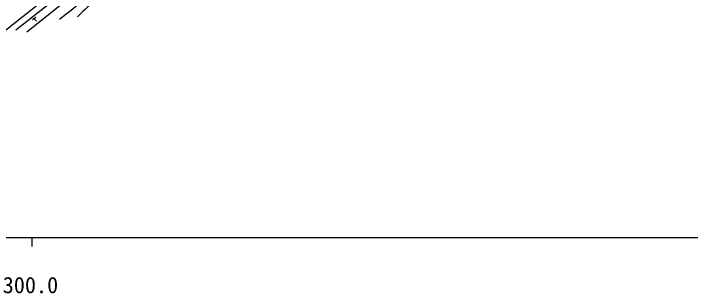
# Model space of a CAD drawing. Units: millimetres, scale not verified. Extents: x 0 to 700000, y -47500 to 447500.
# Drawn here: x 365942 to 442031, y 198715 to 230161 of the extents above; entities that cross this region are included whole.
import ezdxf
from ezdxf.enums import TextEntityAlignment as Align

# ---------------------------------------------------------------- set-up
doc = ezdxf.new("R2010")
doc.units = ezdxf.units.MM
doc.header["$LTSCALE"] = 1000
for name, color, linetype, lineweight in [('M-STR-HTXT', 7, 'Continuous', 13), ('M-TTL-BAND', 7, 'Continuous', 25), ('S-TTL', 7, 'Continuous', 25)]:
    doc.layers.add(name, color=color, linetype=linetype, lineweight=lineweight)
doc.styles.add('ＭＳ ゴシック', font='')
doc.styles.get('ＭＳ ゴシック').set_extended_font_data('MS Gothic')

msp = doc.modelspace()

# ---------------------------------------------------------------- linework, layer by layer
at = {"layer": 'M-STR-HTXT'}
msp.add_arc((283627, 610179), 387700, 271.43895, 284.78072, dxfattribs=at)
at = {"layer": 'M-TTL-BAND'}
for p, q in [((40000, 205000), (579000, 205000)), ((368000, 205000), (368000, 204000))]:
    msp.add_line(p, q, dxfattribs=at)
at = {"layer": 'S-TTL'}
for p, q in [((378124, 238622), (364286, 227678)), ((377896, 237524), (366198, 228278)), ((367424, 228091), (379041, 237444)), ((368442, 229732), (368092, 229456)), ((368380, 229542), (368292, 229473)), ((368416, 229428), (368394, 229411)), ((368405, 229420), (368510, 229287))]:
    msp.add_line(p, q, dxfattribs=at)
for points, knots in [([(376151, 248669), (376210, 248060), (376218, 247802), (376112, 247262), (375983, 246605), (375811, 246234), (375409, 245698), (374846, 244950), (374263, 244764), (373415, 244369), (371964, 243693), (370955, 243862), (369466, 243274), (368217, 242780), (367668, 242196), (366534, 241476), (364961, 240477), (363834, 240203), (362546, 238857), (361068, 237311), (360609, 236138), (359419, 234361), (357823, 231977), (357343, 231159), (355509, 228145)], [0, 0, 0, 0, 1, 1, 1, 2, 2, 2, 3, 3, 3, 4, 4, 4, 5, 5, 5, 6, 6, 6, 7, 7, 7, 8, 8, 8, 8]), ([(376937, 248765), (376881, 247922), (376869, 247632), (376690, 246933), (376530, 246307), (376512, 245897), (376128, 245377), (375529, 244567), (374826, 244495), (373976, 243954), (372610, 243085), (371793, 242681), (370434, 241802), (369257, 241040), (368603, 240601), (367488, 239750), (366482, 238981), (365926, 238534), (365005, 237664), (363827, 236551), (363318, 235779), (362258, 234553), (361742, 233955), (361462, 233612), (360967, 232997), (359472, 231142), (359057, 230436), (357425, 228032)], [0, 0, 0, 0, 1, 1, 1, 2, 2, 2, 3, 3, 3, 4, 4, 4, 5, 5, 5, 6, 6, 6, 7, 7, 7, 8, 8, 8, 9, 9, 9, 9]), ([(385425, 240652), (384310, 239545), (383995, 239242), (383037, 238383), (381850, 237318), (381116, 236802), (379890, 235783), (378737, 234825), (378080, 234302), (376948, 233320), (375412, 231987), (374932, 231516), (373117, 229796)], [0, 0, 0, 0, 1, 1, 1, 2, 2, 2, 3, 3, 3, 4, 4, 4, 4]), ([(377201, 235962), (376535, 235077), (376350, 234843), (375785, 234141), (374923, 233070), (374481, 232427), (373493, 231473), (372619, 230629), (372255, 230346), (371098, 229488)], [0, 0, 0, 0, 1, 1, 1, 2, 2, 2, 3, 3, 3, 3])]:
    msp.add_open_spline(points, degree=3, knots=knots, dxfattribs=at)

# ---------------------------------------------------------------- texts
at = {"layer": 'M-TTL-BAND', "style": 'ＭＳ ゴシック'}
msp.add_text('300.0', height=1833, dxfattribs=at).set_placement((367844, 198195), align=Align.BOTTOM_CENTER)

doc.saveas('drawing.dxf')
